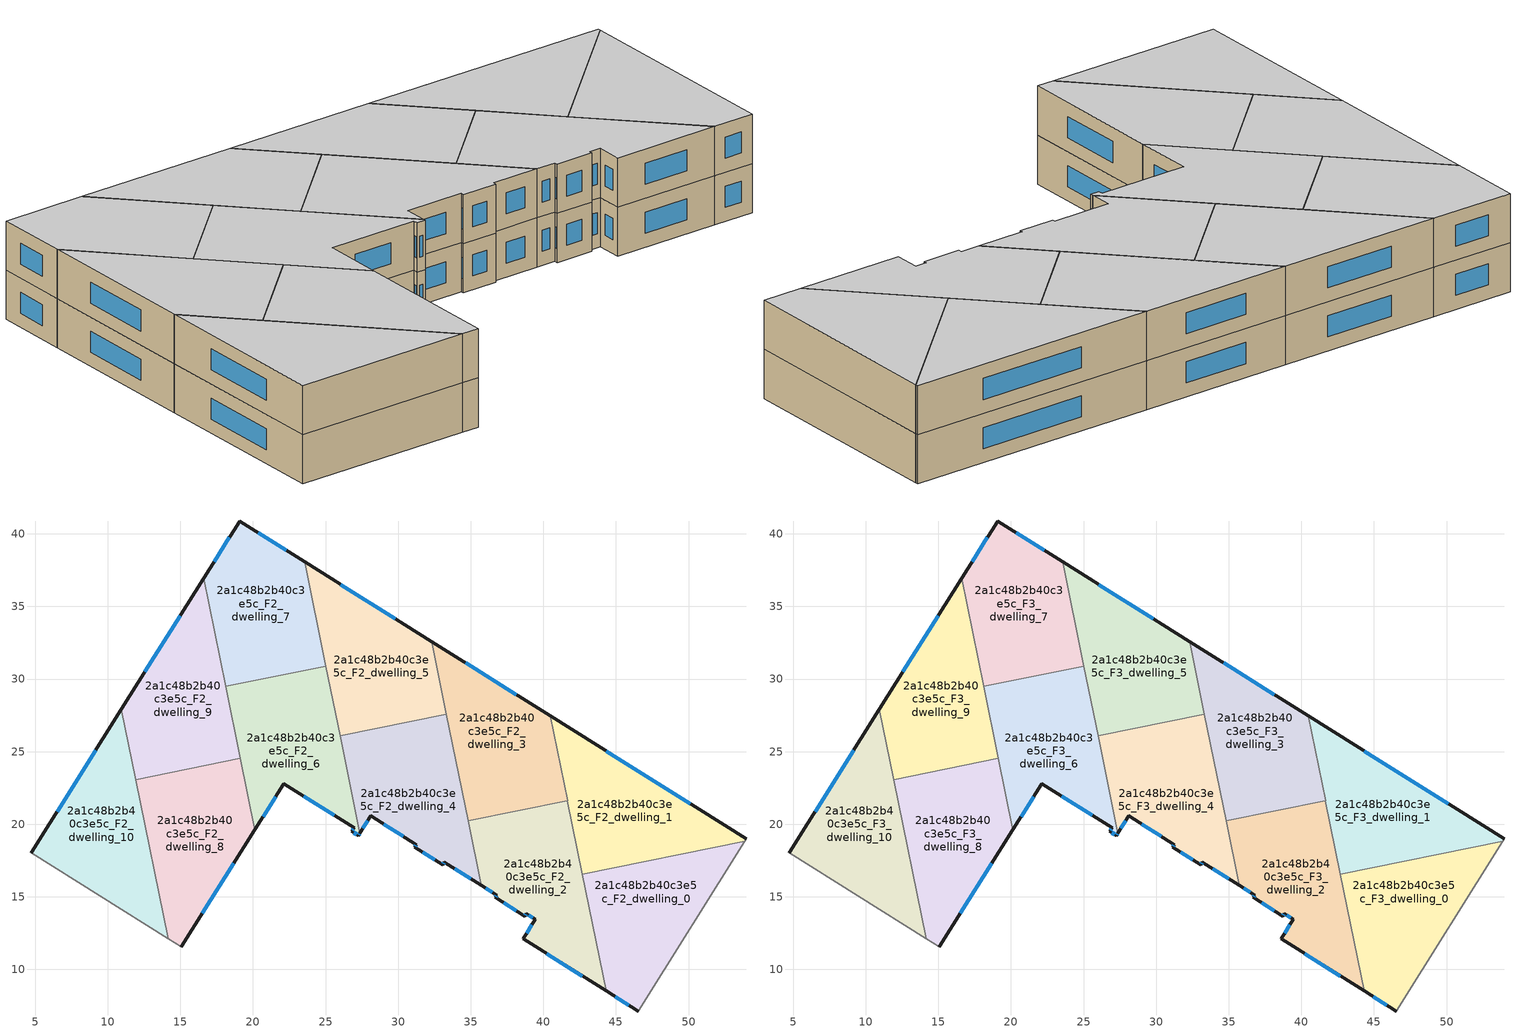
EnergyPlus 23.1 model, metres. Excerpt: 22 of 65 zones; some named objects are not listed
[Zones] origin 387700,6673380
2a1c48b2b40c3e5c_F2_dwelling_0
 floor to 2a1c48b2b40c3e5c_F1_dwelling_0 (EU_floor_Construction): 53.87,18.84 46.53,7.14 44.33,8.52 42.69,16.57 z6
 wall outside (EU_wall_Construction): 44.33,8.52 46.53,7.14 z6:9
 wall to 2a1c48b2b40c3e5c_F2_dwelling_1 (EU_wall_Construction): 53.87,18.84 42.69,16.57 z6:9
 wall adiabatic (EU_wall_Construction): 46.53,7.14 53.87,18.84 z6:9
 wall to 2a1c48b2b40c3e5c_F2_dwelling_2 (EU_wall_Construction): 42.69,16.57 44.33,8.52 z6:9
 window (EU_Window_Construction): 44.95,8.12 45.9,7.53 z6.86:8.14
2a1c48b2b40c3e5c_F2_dwelling_1
 floor to 2a1c48b2b40c3e5c_F1_dwelling_1 (EU_floor_Construction): 53.97,18.99 53.87,18.84 42.69,16.57 40.48,27.46 z6
 wall outside (EU_wall_Construction): 53.97,18.99 40.48,27.46 z6:9
 wall adiabatic (EU_wall_Construction): 53.87,18.84 53.97,18.99 z6:9
 wall to 2a1c48b2b40c3e5c_F2_dwelling_3 (EU_wall_Construction): 40.48,27.46 41.66,21.62 z6:9
 wall to 2a1c48b2b40c3e5c_F2_dwelling_2 (EU_wall_Construction): 41.66,21.61 42.69,16.57 z6:9
 window (EU_Window_Construction): 50.11,21.41 44.33,25.04 z6.86:8.14
2a1c48b2b40c3e5c_F2_dwelling_10
 floor to 2a1c48b2b40c3e5c_F1_dwelling_10 (EU_floor_Construction): 10.94,27.91 14.15,12.13 4.74,18.03 z6
 wall outside (EU_wall_Construction): 10.94,27.91 4.74,18.03 z6:9
 wall adiabatic (EU_wall_Construction): 4.74,18.03 14.15,12.13 z6:9
 wall to 2a1c48b2b40c3e5c_F2_dwelling_8 (EU_wall_Construction): 14.15,12.13 11.93,23.07 z6:9
 wall to 2a1c48b2b40c3e5c_F2_dwelling_9 (EU_wall_Construction): 11.93,23.08 10.94,27.91 z6:9
 window (EU_Window_Construction): 9.17,25.09 6.51,20.85 z6.86:8.14
2a1c48b2b40c3e5c_F2_dwelling_2
 floor to 2a1c48b2b40c3e5c_F1_dwelling_2 (EU_floor_Construction): 41.66,21.62 44.33,8.52 38.6,12.11 39.44,13.45 38.83,13.84 38.72,13.68 36.68,14.96 36.78,15.12 35.73,15.79 34.83,20.22 z6
 wall outside (EU_wall_Construction): 35.73,15.79 36.78,15.12 36.68,14.96 38.72,13.68 38.83,13.84 39.44,13.45 38.6,12.11 44.33,8.52 z6:9
 wall to 2a1c48b2b40c3e5c_F2_dwelling_3 (EU_wall_Construction): 41.66,21.62 34.83,20.22 z6:9
 wall to 2a1c48b2b40c3e5c_F2_dwelling_4 (EU_wall_Construction): 34.83,20.22 35.73,15.79 z6:9
 window (EU_Window_Construction): 37.26,14.59 38.14,14.04 / 36.75,15.08 36.71,15.01 / 36.03,15.6 36.48,15.31 / 40.24,11.08 42.69,9.54 / 39.2,13.07 38.84,12.49 / 39,13.73 39.27,13.56 / 38.75,13.72 38.8,13.79 z6.86:8.14
2a1c48b2b40c3e5c_F2_dwelling_3
 floor to 2a1c48b2b40c3e5c_F1_dwelling_3 (EU_floor_Construction): 40.48,27.46 41.66,21.62 34.83,20.22 32.31,32.58 z6
 wall outside (EU_wall_Construction): 40.48,27.46 32.31,32.58 z6:9
 wall to 2a1c48b2b40c3e5c_F2_dwelling_5 (EU_wall_Construction): 32.31,32.58 33.33,27.58 z6:9
 wall to 2a1c48b2b40c3e5c_F2_dwelling_4 (EU_wall_Construction): 33.33,27.58 34.82,20.22 z6:9
 window (EU_Window_Construction): 38.14,28.92 34.65,31.12 z6.86:8.14
2a1c48b2b40c3e5c_F2_dwelling_4
 floor to 2a1c48b2b40c3e5c_F1_dwelling_4 (EU_floor_Construction): 33.33,27.58 35.73,15.79 33.18,17.38 33.07,17.22 31.15,18.43 31.25,18.59 28.11,20.57 27.36,19.37 26,26.09 z6
 wall outside (EU_wall_Construction): 27.36,19.37 28.11,20.57 31.25,18.59 31.15,18.43 33.07,17.22 33.18,17.38 35.73,15.79 z6:9
 wall to 2a1c48b2b40c3e5c_F2_dwelling_5 (EU_wall_Construction): 33.33,27.58 26,26.09 z6:9
 wall to 2a1c48b2b40c3e5c_F2_dwelling_6 (EU_wall_Construction): 26,26.09 27.36,19.37 z6:9
 window (EU_Window_Construction): 33.91,16.93 35,16.24 / 33.1,17.26 33.15,17.34 / 31.7,18.08 32.52,17.56 / 31.22,18.55 31.18,18.47 / 29.01,20.01 30.35,19.16 / 27.58,19.72 27.9,20.23 z6.86:8.14
2a1c48b2b40c3e5c_F2_dwelling_5
 floor to 2a1c48b2b40c3e5c_F1_dwelling_5 (EU_floor_Construction): 32.31,32.58 33.33,27.58 26,26.09 23.56,38.07 z6
 wall outside (EU_wall_Construction): 32.31,32.58 23.56,38.07 z6:9
 wall to 2a1c48b2b40c3e5c_F2_dwelling_7 (EU_wall_Construction): 23.56,38.07 25.02,30.89 z6:9
 wall to 2a1c48b2b40c3e5c_F2_dwelling_6 (EU_wall_Construction): 25.02,30.89 26,26.09 z6:9
 window (EU_Window_Construction): 29.81,34.15 26.06,36.5 z6.86:8.14
2a1c48b2b40c3e5c_F2_dwelling_6
 floor to 2a1c48b2b40c3e5c_F1_dwelling_6 (EU_floor_Construction): 25.02,30.89 27.36,19.37 27.27,19.22 26.8,19.51 26.96,19.77 22.14,22.8 20.14,19.62 18.13,29.49 z6
 wall outside (EU_wall_Construction): 20.14,19.62 22.14,22.8 26.96,19.77 26.8,19.51 27.27,19.22 27.36,19.37 z6:9
 wall to 2a1c48b2b40c3e5c_F2_dwelling_7 (EU_wall_Construction): 25.02,30.89 18.13,29.49 z6:9
 wall to 2a1c48b2b40c3e5c_F2_dwelling_9 (EU_wall_Construction): 18.13,29.49 19.14,24.54 z6:9
 wall to 2a1c48b2b40c3e5c_F2_dwelling_8 (EU_wall_Construction): 19.14,24.54 20.14,19.62 z6:9
 window (EU_Window_Construction): 27.3,19.26 27.34,19.33 / 26.94,19.43 27.14,19.3 / 26.92,19.69 26.85,19.59 / 23.51,21.93 25.58,20.63 / 20.71,20.53 21.57,21.89 z6.86:8.14
2a1c48b2b40c3e5c_F2_dwelling_7
 floor to 2a1c48b2b40c3e5c_F1_dwelling_7 (EU_floor_Construction): 23.56,38.07 25.02,30.89 18.13,29.49 16.62,36.96 19.08,40.88 z6
 wall outside (EU_wall_Construction): 23.56,38.07 19.08,40.88 16.62,36.96 z6:9
 wall to 2a1c48b2b40c3e5c_F2_dwelling_9 (EU_wall_Construction): 16.62,36.96 18.13,29.49 z6:9
 window (EU_Window_Construction): 22.28,38.87 20.36,40.08 / 18.38,39.76 17.32,38.08 z6.86:8.14
2a1c48b2b40c3e5c_F2_dwelling_8
 floor to 2a1c48b2b40c3e5c_F1_dwelling_8 (EU_floor_Construction): 19.14,24.54 20.14,19.62 15.08,11.55 14.15,12.13 11.93,23.08 z6
 wall outside (EU_wall_Construction): 15.08,11.55 20.14,19.62 z6:9
 wall adiabatic (EU_wall_Construction): 14.15,12.13 15.08,11.55 z6:9
 wall to 2a1c48b2b40c3e5c_F2_dwelling_9 (EU_wall_Construction): 19.14,24.54 11.93,23.08 z6:9
 window (EU_Window_Construction): 16.52,13.85 18.69,17.31 z6.86:8.14
2a1c48b2b40c3e5c_F2_dwelling_9
 floor to 2a1c48b2b40c3e5c_F1_dwelling_9 (EU_floor_Construction): 16.62,36.96 19.14,24.54 11.93,23.08 10.94,27.91 z6
 wall outside (EU_wall_Construction): 16.62,36.96 10.94,27.91 z6:9
 window (EU_Window_Construction): 14.99,34.37 12.56,30.5 z6.86:8.14
2a1c48b2b40c3e5c_F3_dwelling_0
 floor to 2a1c48b2b40c3e5c_F2_dwelling_0 (EU_floor_Construction): 53.87,18.84 46.53,7.14 44.33,8.52 42.69,16.57 z9
 wall outside (EU_wall_Construction): 44.33,8.52 46.53,7.14 z9:12
 wall to 2a1c48b2b40c3e5c_F3_dwelling_1 (EU_wall_Construction): 53.87,18.84 42.69,16.57 z9:12
 wall adiabatic (EU_wall_Construction): 46.53,7.14 53.87,18.84 z9:12
 wall to 2a1c48b2b40c3e5c_F3_dwelling_2 (EU_wall_Construction): 42.69,16.57 44.33,8.52 z9:12
 window (EU_Window_Construction): 44.95,8.12 45.9,7.53 z9.86:11.14
 ceiling to 2a1c48b2b40c3e5c_F4_dwelling_0 (EU_floor_Construction): 46.53,7.14 53.87,18.84 42.69,16.57 44.33,8.52 z12
2a1c48b2b40c3e5c_F3_dwelling_1
 floor to 2a1c48b2b40c3e5c_F2_dwelling_1 (EU_floor_Construction): 53.97,18.99 53.87,18.84 42.69,16.57 40.48,27.46 z9
 wall outside (EU_wall_Construction): 53.97,18.99 40.48,27.46 z9:12
 wall adiabatic (EU_wall_Construction): 53.87,18.84 53.97,18.99 z9:12
 wall to 2a1c48b2b40c3e5c_F3_dwelling_3 (EU_wall_Construction): 40.48,27.46 41.66,21.62 z9:12
 wall to 2a1c48b2b40c3e5c_F3_dwelling_2 (EU_wall_Construction): 41.66,21.61 42.69,16.57 z9:12
 window (EU_Window_Construction): 50.11,21.41 44.33,25.04 z9.86:11.14
 ceiling to 2a1c48b2b40c3e5c_F4_dwelling_1 (EU_floor_Construction): 53.87,18.84 53.97,18.99 40.48,27.46 42.69,16.57 z12
2a1c48b2b40c3e5c_F3_dwelling_10
 floor to 2a1c48b2b40c3e5c_F2_dwelling_10 (EU_floor_Construction): 10.94,27.91 14.15,12.13 4.74,18.03 z9
 wall outside (EU_wall_Construction): 10.94,27.91 4.74,18.03 z9:12
 wall adiabatic (EU_wall_Construction): 4.74,18.03 14.15,12.13 z9:12
 wall to 2a1c48b2b40c3e5c_F3_dwelling_8 (EU_wall_Construction): 14.15,12.13 11.93,23.07 z9:12
 wall to 2a1c48b2b40c3e5c_F3_dwelling_9 (EU_wall_Construction): 11.93,23.08 10.94,27.91 z9:12
 window (EU_Window_Construction): 9.17,25.09 6.51,20.85 z9.86:11.14
 ceiling to 2a1c48b2b40c3e5c_F4_dwelling_10 (EU_floor_Construction): 14.15,12.13 10.94,27.91 4.74,18.03 z12
2a1c48b2b40c3e5c_F3_dwelling_2
 floor to 2a1c48b2b40c3e5c_F2_dwelling_2 (EU_floor_Construction): 41.66,21.62 44.33,8.52 38.6,12.11 39.44,13.45 38.83,13.84 38.72,13.68 36.68,14.96 36.78,15.12 35.73,15.79 34.83,20.22 z9
 wall outside (EU_wall_Construction): 35.73,15.79 36.78,15.12 36.68,14.96 38.72,13.68 38.83,13.84 39.44,13.45 38.6,12.11 44.33,8.52 z9:12
 wall to 2a1c48b2b40c3e5c_F3_dwelling_3 (EU_wall_Construction): 41.66,21.62 34.83,20.22 z9:12
 wall to 2a1c48b2b40c3e5c_F3_dwelling_4 (EU_wall_Construction): 34.83,20.22 35.73,15.79 z9:12
 window (EU_Window_Construction): 37.26,14.59 38.14,14.04 / 36.75,15.08 36.71,15.01 / 36.03,15.6 36.48,15.31 / 40.24,11.08 42.69,9.54 / 39.2,13.07 38.84,12.49 / 39,13.73 39.27,13.56 / 38.75,13.72 38.8,13.79 z9.86:11.14
 ceiling to 2a1c48b2b40c3e5c_F4_dwelling_2 (EU_floor_Construction): 44.33,8.52 41.66,21.62 34.83,20.22 35.73,15.79 36.78,15.12 36.68,14.96 38.72,13.68 38.83,13.84 39.44,13.45 38.6,12.11 z12
2a1c48b2b40c3e5c_F3_dwelling_3
 floor to 2a1c48b2b40c3e5c_F2_dwelling_3 (EU_floor_Construction): 40.48,27.46 41.66,21.62 34.83,20.22 32.31,32.58 z9
 wall outside (EU_wall_Construction): 40.48,27.46 32.31,32.58 z9:12
 wall to 2a1c48b2b40c3e5c_F3_dwelling_5 (EU_wall_Construction): 32.31,32.58 33.33,27.58 z9:12
 wall to 2a1c48b2b40c3e5c_F3_dwelling_4 (EU_wall_Construction): 33.33,27.58 34.82,20.22 z9:12
 window (EU_Window_Construction): 38.14,28.92 34.65,31.12 z9.86:11.14
 ceiling to 2a1c48b2b40c3e5c_F4_dwelling_3 (EU_floor_Construction): 41.66,21.62 40.48,27.46 32.31,32.58 34.83,20.22 z12
2a1c48b2b40c3e5c_F3_dwelling_4
 floor to 2a1c48b2b40c3e5c_F2_dwelling_4 (EU_floor_Construction): 33.33,27.58 35.73,15.79 33.18,17.38 33.07,17.22 31.15,18.43 31.25,18.59 28.11,20.57 27.36,19.37 26,26.09 z9
 wall outside (EU_wall_Construction): 27.36,19.37 28.11,20.57 31.25,18.59 31.15,18.43 33.07,17.22 33.18,17.38 35.73,15.79 z9:12
 wall to 2a1c48b2b40c3e5c_F3_dwelling_5 (EU_wall_Construction): 33.33,27.58 26,26.09 z9:12
 wall to 2a1c48b2b40c3e5c_F3_dwelling_6 (EU_wall_Construction): 26,26.09 27.36,19.37 z9:12
 window (EU_Window_Construction): 33.91,16.93 35,16.24 / 33.1,17.26 33.15,17.34 / 31.7,18.08 32.52,17.56 / 31.22,18.55 31.18,18.47 / 29.01,20.01 30.35,19.16 / 27.58,19.72 27.9,20.23 z9.86:11.14
 ceiling to 2a1c48b2b40c3e5c_F4_dwelling_4 (EU_floor_Construction): 35.73,15.79 33.33,27.58 26,26.09 27.36,19.37 28.11,20.57 31.25,18.59 31.15,18.43 33.07,17.22 33.18,17.38 z12
2a1c48b2b40c3e5c_F3_dwelling_5
 floor to 2a1c48b2b40c3e5c_F2_dwelling_5 (EU_floor_Construction): 32.31,32.58 33.33,27.58 26,26.09 23.56,38.07 z9
 wall outside (EU_wall_Construction): 32.31,32.58 23.56,38.07 z9:12
 wall to 2a1c48b2b40c3e5c_F3_dwelling_7 (EU_wall_Construction): 23.56,38.07 25.02,30.89 z9:12
 wall to 2a1c48b2b40c3e5c_F3_dwelling_6 (EU_wall_Construction): 25.02,30.89 26,26.09 z9:12
 window (EU_Window_Construction): 29.81,34.15 26.06,36.5 z9.86:11.14
 ceiling to 2a1c48b2b40c3e5c_F4_dwelling_5 (EU_floor_Construction): 33.33,27.58 32.31,32.58 23.56,38.07 26,26.09 z12
2a1c48b2b40c3e5c_F3_dwelling_6
 floor to 2a1c48b2b40c3e5c_F2_dwelling_6 (EU_floor_Construction): 25.02,30.89 27.36,19.37 27.27,19.22 26.8,19.51 26.96,19.77 22.14,22.8 20.14,19.62 18.13,29.49 z9
 wall outside (EU_wall_Construction): 20.14,19.62 22.14,22.8 26.96,19.77 26.8,19.51 27.27,19.22 27.36,19.37 z9:12
 wall to 2a1c48b2b40c3e5c_F3_dwelling_7 (EU_wall_Construction): 25.02,30.89 18.13,29.49 z9:12
 wall to 2a1c48b2b40c3e5c_F3_dwelling_9 (EU_wall_Construction): 18.13,29.49 19.14,24.54 z9:12
 wall to 2a1c48b2b40c3e5c_F3_dwelling_8 (EU_wall_Construction): 19.14,24.54 20.14,19.62 z9:12
 window (EU_Window_Construction): 27.3,19.26 27.34,19.33 / 26.94,19.43 27.14,19.3 / 26.92,19.69 26.85,19.59 / 23.51,21.93 25.58,20.63 / 20.71,20.53 21.57,21.89 z9.86:11.14
 ceiling to 2a1c48b2b40c3e5c_F4_dwelling_6 (EU_floor_Construction): 27.27,19.22 27.36,19.37 25.02,30.89 18.13,29.49 20.14,19.62 22.14,22.8 26.96,19.77 26.8,19.51 z12
2a1c48b2b40c3e5c_F3_dwelling_7
 floor to 2a1c48b2b40c3e5c_F2_dwelling_7 (EU_floor_Construction): 23.56,38.07 25.02,30.89 18.13,29.49 16.62,36.96 19.08,40.88 z9
 wall outside (EU_wall_Construction): 23.56,38.07 19.08,40.88 16.62,36.96 z9:12
 wall to 2a1c48b2b40c3e5c_F3_dwelling_9 (EU_wall_Construction): 16.62,36.96 18.13,29.49 z9:12
 window (EU_Window_Construction): 22.28,38.87 20.36,40.08 / 18.38,39.76 17.32,38.08 z9.86:11.14
 ceiling to 2a1c48b2b40c3e5c_F4_dwelling_7 (EU_floor_Construction): 25.02,30.89 23.56,38.07 19.08,40.88 16.62,36.96 18.13,29.49 z12
2a1c48b2b40c3e5c_F3_dwelling_8
 floor to 2a1c48b2b40c3e5c_F2_dwelling_8 (EU_floor_Construction): 19.14,24.54 20.14,19.62 15.08,11.55 14.15,12.13 11.93,23.08 z9
 wall outside (EU_wall_Construction): 15.08,11.55 20.14,19.62 z9:12
 wall adiabatic (EU_wall_Construction): 14.15,12.13 15.08,11.55 z9:12
 wall to 2a1c48b2b40c3e5c_F3_dwelling_9 (EU_wall_Construction): 19.14,24.54 11.93,23.08 z9:12
 window (EU_Window_Construction): 16.52,13.85 18.69,17.31 z9.86:11.14
 ceiling to 2a1c48b2b40c3e5c_F4_dwelling_8 (EU_floor_Construction): 15.08,11.55 20.14,19.62 19.14,24.54 11.93,23.08 14.15,12.13 z12
2a1c48b2b40c3e5c_F3_dwelling_9
 floor to 2a1c48b2b40c3e5c_F2_dwelling_9 (EU_floor_Construction): 16.62,36.96 19.14,24.54 11.93,23.08 10.94,27.91 z9
 wall outside (EU_wall_Construction): 16.62,36.96 10.94,27.91 z9:12
 window (EU_Window_Construction): 14.99,34.37 12.56,30.5 z9.86:11.14
 ceiling to 2a1c48b2b40c3e5c_F4_dwelling_9 (EU_floor_Construction): 19.14,24.54 16.62,36.96 10.94,27.91 11.93,23.08 z12
[Building]
EU S2 Campaign: North Axis=0; Terrain=City; Solar Distribution=FullExterior
[Site:Location]
Helsinki-Vantaa.AP: Latitude=60.317; Longitude=24.963; Time Zone=2; Elevation=54.6
[SizingPeriod:WeatherFileDays]
AnnualSizingPeriod: Begin Month=1; Begin Day of Month=1; End Month=12; End Day of Month=31; Day of Week for Start Day=Monday; Use Weather File Daylight Saving Period=No; Use Weather File Rain and Snow Indicators=No
[MATERIAL]
EU_InternalMass_Material: Roughness=MediumRough; Thickness=0.1; Conductivity=1; Density=1800; Specific Heat=900; Thermal Absorptance=0.9; Solar Absorptance=0.7; Visible Absorptance=0.7
[MATERIAL:NOMASS] Roughness=MediumRough; Thermal Absorptance=0.9; Solar Absorptance=0.7; Visible Absorptance=0.7
Name | Thermal Resistance
EU_wall_NoMass | 5.91765
EU_floor_NoMass | 6.2875
[WINDOWMATERIAL:SIMPLEGLAZINGSYSTEM]
EU_Window_SimpleGlazing: UFactor=0.994035; Solar Heat Gain Coefficient=0.7; Visible Transmittance=0.7
[CONSTRUCTION]
EU_wall_Construction: EU_wall_NoMass
EU_floor_Construction: EU_floor_NoMass
EU_Window_Construction: EU_Window_SimpleGlazing
EU_InternalMass_Construction: EU_InternalMass_Material
[ZONE] Type=1; Multiplier=1; Ceiling Height=autocalculate; Floor Area=autocalculate; Part of Total Floor Area=Yes
Name | Volume
2a1c48b2b40c3e5c_F2_dwelling_0; 2a1c48b2b40c3e5c_F3_dwelling_0 | 194.409
2a1c48b2b40c3e5c_F2_dwelling_1; 2a1c48b2b40c3e5c_F3_dwelling_1 | 194.378
2a1c48b2b40c3e5c_F2_dwelling_10; 2a1c48b2b40c3e5c_F3_dwelling_10 | 194.391
2a1c48b2b40c3e5c_F2_dwelling_2; 2a1c48b2b40c3e5c_F3_dwelling_2 | 194.402
2a1c48b2b40c3e5c_F2_dwelling_3; 2a1c48b2b40c3e5c_F3_dwelling_3 | 194.392
2a1c48b2b40c3e5c_F2_dwelling_4; 2a1c48b2b40c3e5c_F3_dwelling_4 | 194.364
2a1c48b2b40c3e5c_F2_dwelling_5; 2a1c48b2b40c3e5c_F3_dwelling_5 | 194.385
2a1c48b2b40c3e5c_F2_dwelling_6; 2a1c48b2b40c3e5c_F3_dwelling_6 | 194.39
2a1c48b2b40c3e5c_F2_dwelling_7; 2a1c48b2b40c3e5c_F3_dwelling_7 | 194.386
2a1c48b2b40c3e5c_F2_dwelling_8; 2a1c48b2b40c3e5c_F3_dwelling_8 | 194.41
2a1c48b2b40c3e5c_F2_dwelling_9; 2a1c48b2b40c3e5c_F3_dwelling_9 | 194.403
[INTERNALMASS] Construction=EU_InternalMass_Construction
Name | Zone or ZoneList | Surface Area
2a1c48b2b40c3e5c_F2_dwelling_0_EU_InternalMass | 2a1c48b2b40c3e5c_F2_dwelling_0 | 64.8041
2a1c48b2b40c3e5c_F2_dwelling_1_EU_InternalMass | 2a1c48b2b40c3e5c_F2_dwelling_1 | 64.7929
2a1c48b2b40c3e5c_F2_dwelling_2_EU_InternalMass | 2a1c48b2b40c3e5c_F2_dwelling_2 | 64.8017
2a1c48b2b40c3e5c_F2_dwelling_3_EU_InternalMass | 2a1c48b2b40c3e5c_F2_dwelling_3 | 64.7996
2a1c48b2b40c3e5c_F2_dwelling_4_EU_InternalMass | 2a1c48b2b40c3e5c_F2_dwelling_4 | 64.7883
2a1c48b2b40c3e5c_F2_dwelling_5_EU_InternalMass | 2a1c48b2b40c3e5c_F2_dwelling_5 | 64.7954
2a1c48b2b40c3e5c_F2_dwelling_6_EU_InternalMass | 2a1c48b2b40c3e5c_F2_dwelling_6 | 64.7963
2a1c48b2b40c3e5c_F2_dwelling_7_EU_InternalMass | 2a1c48b2b40c3e5c_F2_dwelling_7 | 64.7956
2a1c48b2b40c3e5c_F2_dwelling_8_EU_InternalMass | 2a1c48b2b40c3e5c_F2_dwelling_8 | 64.8012
2a1c48b2b40c3e5c_F2_dwelling_9_EU_InternalMass | 2a1c48b2b40c3e5c_F2_dwelling_9 | 64.8018
2a1c48b2b40c3e5c_F2_dwelling_10_EU_InternalMass | 2a1c48b2b40c3e5c_F2_dwelling_10 | 64.797
2a1c48b2b40c3e5c_F3_dwelling_0_EU_InternalMass | 2a1c48b2b40c3e5c_F3_dwelling_0 | 64.8041
2a1c48b2b40c3e5c_F3_dwelling_1_EU_InternalMass | 2a1c48b2b40c3e5c_F3_dwelling_1 | 64.7929
2a1c48b2b40c3e5c_F3_dwelling_2_EU_InternalMass | 2a1c48b2b40c3e5c_F3_dwelling_2 | 64.8017
2a1c48b2b40c3e5c_F3_dwelling_3_EU_InternalMass | 2a1c48b2b40c3e5c_F3_dwelling_3 | 64.7996
2a1c48b2b40c3e5c_F3_dwelling_4_EU_InternalMass | 2a1c48b2b40c3e5c_F3_dwelling_4 | 64.7883
2a1c48b2b40c3e5c_F3_dwelling_5_EU_InternalMass | 2a1c48b2b40c3e5c_F3_dwelling_5 | 64.7954
2a1c48b2b40c3e5c_F3_dwelling_6_EU_InternalMass | 2a1c48b2b40c3e5c_F3_dwelling_6 | 64.7963
2a1c48b2b40c3e5c_F3_dwelling_7_EU_InternalMass | 2a1c48b2b40c3e5c_F3_dwelling_7 | 64.7956
2a1c48b2b40c3e5c_F3_dwelling_8_EU_InternalMass | 2a1c48b2b40c3e5c_F3_dwelling_8 | 64.8012
2a1c48b2b40c3e5c_F3_dwelling_9_EU_InternalMass | 2a1c48b2b40c3e5c_F3_dwelling_9 | 64.8018
2a1c48b2b40c3e5c_F3_dwelling_10_EU_InternalMass | 2a1c48b2b40c3e5c_F3_dwelling_10 | 64.797
[OTHEREQUIPMENT] Fuel Type=Electricity; Design Level Calculation Method=Watts/Area; Power per Zone Floor Area=1; Fraction Latent=0; Fraction Radiant=0; Fraction Lost=0; Carbon Dioxide Generation Rate=0; EndUse Subcategory=EU_Step8_InternalGains
Name | Zone or ZoneList or Space or SpaceList | Schedule
EU_Step8_InternalGain_2a1c48b2b40c3e5c_F2_dwelling_0_f000 | 2a1c48b2b40c3e5c_F2_dwelling_0 | EU_Step8_GainSchedule_2a1c48b2b40c3e5c_F2_dwelling_0_f000
EU_Step8_InternalGain_2a1c48b2b40c3e5c_F2_dwelling_1_f000 | 2a1c48b2b40c3e5c_F2_dwelling_1 | EU_Step8_GainSchedule_2a1c48b2b40c3e5c_F2_dwelling_1_f000
EU_Step8_InternalGain_2a1c48b2b40c3e5c_F2_dwelling_2_f000 | 2a1c48b2b40c3e5c_F2_dwelling_2 | EU_Step8_GainSchedule_2a1c48b2b40c3e5c_F2_dwelling_2_f000
EU_Step8_InternalGain_2a1c48b2b40c3e5c_F2_dwelling_3_f000 | 2a1c48b2b40c3e5c_F2_dwelling_3 | EU_Step8_GainSchedule_2a1c48b2b40c3e5c_F2_dwelling_3_f000
EU_Step8_InternalGain_2a1c48b2b40c3e5c_F2_dwelling_4_f000 | 2a1c48b2b40c3e5c_F2_dwelling_4 | EU_Step8_GainSchedule_2a1c48b2b40c3e5c_F2_dwelling_4_f000
EU_Step8_InternalGain_2a1c48b2b40c3e5c_F2_dwelling_5_f000 | 2a1c48b2b40c3e5c_F2_dwelling_5 | EU_Step8_GainSchedule_2a1c48b2b40c3e5c_F2_dwelling_5_f000
EU_Step8_InternalGain_2a1c48b2b40c3e5c_F2_dwelling_6_f000 | 2a1c48b2b40c3e5c_F2_dwelling_6 | EU_Step8_GainSchedule_2a1c48b2b40c3e5c_F2_dwelling_6_f000
EU_Step8_InternalGain_2a1c48b2b40c3e5c_F2_dwelling_7_f000 | 2a1c48b2b40c3e5c_F2_dwelling_7 | EU_Step8_GainSchedule_2a1c48b2b40c3e5c_F2_dwelling_7_f000
EU_Step8_InternalGain_2a1c48b2b40c3e5c_F2_dwelling_8_f000 | 2a1c48b2b40c3e5c_F2_dwelling_8 | EU_Step8_GainSchedule_2a1c48b2b40c3e5c_F2_dwelling_8_f000
EU_Step8_InternalGain_2a1c48b2b40c3e5c_F2_dwelling_9_f000 | 2a1c48b2b40c3e5c_F2_dwelling_9 | EU_Step8_GainSchedule_2a1c48b2b40c3e5c_F2_dwelling_9_f000
EU_Step8_InternalGain_2a1c48b2b40c3e5c_F2_dwelling_10_f000 | 2a1c48b2b40c3e5c_F2_dwelling_10 | EU_Step8_GainSchedule_2a1c48b2b40c3e5c_F2_dwelling_10_f000
EU_Step8_InternalGain_2a1c48b2b40c3e5c_F3_dwelling_0_f000 | 2a1c48b2b40c3e5c_F3_dwelling_0 | EU_Step8_GainSchedule_2a1c48b2b40c3e5c_F3_dwelling_0_f000
EU_Step8_InternalGain_2a1c48b2b40c3e5c_F3_dwelling_1_f000 | 2a1c48b2b40c3e5c_F3_dwelling_1 | EU_Step8_GainSchedule_2a1c48b2b40c3e5c_F3_dwelling_1_f000
EU_Step8_InternalGain_2a1c48b2b40c3e5c_F3_dwelling_2_f000 | 2a1c48b2b40c3e5c_F3_dwelling_2 | EU_Step8_GainSchedule_2a1c48b2b40c3e5c_F3_dwelling_2_f000
EU_Step8_InternalGain_2a1c48b2b40c3e5c_F3_dwelling_3_f000 | 2a1c48b2b40c3e5c_F3_dwelling_3 | EU_Step8_GainSchedule_2a1c48b2b40c3e5c_F3_dwelling_3_f000
EU_Step8_InternalGain_2a1c48b2b40c3e5c_F3_dwelling_4_f000 | 2a1c48b2b40c3e5c_F3_dwelling_4 | EU_Step8_GainSchedule_2a1c48b2b40c3e5c_F3_dwelling_4_f000
EU_Step8_InternalGain_2a1c48b2b40c3e5c_F3_dwelling_5_f000 | 2a1c48b2b40c3e5c_F3_dwelling_5 | EU_Step8_GainSchedule_2a1c48b2b40c3e5c_F3_dwelling_5_f000
EU_Step8_InternalGain_2a1c48b2b40c3e5c_F3_dwelling_6_f000 | 2a1c48b2b40c3e5c_F3_dwelling_6 | EU_Step8_GainSchedule_2a1c48b2b40c3e5c_F3_dwelling_6_f000
EU_Step8_InternalGain_2a1c48b2b40c3e5c_F3_dwelling_7_f000 | 2a1c48b2b40c3e5c_F3_dwelling_7 | EU_Step8_GainSchedule_2a1c48b2b40c3e5c_F3_dwelling_7_f000
EU_Step8_InternalGain_2a1c48b2b40c3e5c_F3_dwelling_8_f000 | 2a1c48b2b40c3e5c_F3_dwelling_8 | EU_Step8_GainSchedule_2a1c48b2b40c3e5c_F3_dwelling_8_f000
EU_Step8_InternalGain_2a1c48b2b40c3e5c_F3_dwelling_9_f000 | 2a1c48b2b40c3e5c_F3_dwelling_9 | EU_Step8_GainSchedule_2a1c48b2b40c3e5c_F3_dwelling_9_f000
EU_Step8_InternalGain_2a1c48b2b40c3e5c_F3_dwelling_10_f000 | 2a1c48b2b40c3e5c_F3_dwelling_10 | EU_Step8_GainSchedule_2a1c48b2b40c3e5c_F3_dwelling_10_f000
[ZONEVENTILATION:DESIGNFLOWRATE] Schedule=EU_AlwaysOn; Design Flow Rate Calculation Method=AirChanges/Hour; Air Changes per Hour=0.596421; Ventilation Type=Natural; Fan Pressure Rise=0; Fan Total Efficiency=1; Constant Term Coefficient=1; Temperature Term Coefficient=0; Velocity Term Coefficient=0; Velocity Squared Term Coefficient=0; Minimum Indoor Temperature=-100; Maximum Indoor Temperature=100; Delta Temperature=-100; Minimum Outdoor Temperature=-100; Maximum Outdoor Temperature=100; Maximum Wind Speed=40
Name | Zone or ZoneList or Space or SpaceList
EU_ConstantAir_2a1c48b2b40c3e5c_F2_dwelling_0 | 2a1c48b2b40c3e5c_F2_dwelling_0
EU_ConstantAir_2a1c48b2b40c3e5c_F2_dwelling_1 | 2a1c48b2b40c3e5c_F2_dwelling_1
EU_ConstantAir_2a1c48b2b40c3e5c_F2_dwelling_2 | 2a1c48b2b40c3e5c_F2_dwelling_2
EU_ConstantAir_2a1c48b2b40c3e5c_F2_dwelling_3 | 2a1c48b2b40c3e5c_F2_dwelling_3
EU_ConstantAir_2a1c48b2b40c3e5c_F2_dwelling_4 | 2a1c48b2b40c3e5c_F2_dwelling_4
EU_ConstantAir_2a1c48b2b40c3e5c_F2_dwelling_5 | 2a1c48b2b40c3e5c_F2_dwelling_5
EU_ConstantAir_2a1c48b2b40c3e5c_F2_dwelling_6 | 2a1c48b2b40c3e5c_F2_dwelling_6
EU_ConstantAir_2a1c48b2b40c3e5c_F2_dwelling_7 | 2a1c48b2b40c3e5c_F2_dwelling_7
EU_ConstantAir_2a1c48b2b40c3e5c_F2_dwelling_8 | 2a1c48b2b40c3e5c_F2_dwelling_8
EU_ConstantAir_2a1c48b2b40c3e5c_F2_dwelling_9 | 2a1c48b2b40c3e5c_F2_dwelling_9
EU_ConstantAir_2a1c48b2b40c3e5c_F2_dwelling_10 | 2a1c48b2b40c3e5c_F2_dwelling_10
EU_ConstantAir_2a1c48b2b40c3e5c_F3_dwelling_0 | 2a1c48b2b40c3e5c_F3_dwelling_0
EU_ConstantAir_2a1c48b2b40c3e5c_F3_dwelling_1 | 2a1c48b2b40c3e5c_F3_dwelling_1
EU_ConstantAir_2a1c48b2b40c3e5c_F3_dwelling_2 | 2a1c48b2b40c3e5c_F3_dwelling_2
EU_ConstantAir_2a1c48b2b40c3e5c_F3_dwelling_3 | 2a1c48b2b40c3e5c_F3_dwelling_3
EU_ConstantAir_2a1c48b2b40c3e5c_F3_dwelling_4 | 2a1c48b2b40c3e5c_F3_dwelling_4
EU_ConstantAir_2a1c48b2b40c3e5c_F3_dwelling_5 | 2a1c48b2b40c3e5c_F3_dwelling_5
EU_ConstantAir_2a1c48b2b40c3e5c_F3_dwelling_6 | 2a1c48b2b40c3e5c_F3_dwelling_6
EU_ConstantAir_2a1c48b2b40c3e5c_F3_dwelling_7 | 2a1c48b2b40c3e5c_F3_dwelling_7
EU_ConstantAir_2a1c48b2b40c3e5c_F3_dwelling_8 | 2a1c48b2b40c3e5c_F3_dwelling_8
EU_ConstantAir_2a1c48b2b40c3e5c_F3_dwelling_9 | 2a1c48b2b40c3e5c_F3_dwelling_9
EU_ConstantAir_2a1c48b2b40c3e5c_F3_dwelling_10 | 2a1c48b2b40c3e5c_F3_dwelling_10
[HVACTEMPLATE:ZONE:IDEALLOADSAIRSYSTEM] System Availability Schedule=EU_AlwaysOn; Maximum Heating Supply Air Temperature=50; Minimum Cooling Supply Air Temperature=13; Maximum Heating Supply Air Humidity Ratio=0.0156; Minimum Cooling Supply Air Humidity Ratio=0.0077; Heating Limit=NoLimit; Cooling Limit=NoLimit; Heating Availability Schedule=EU_AlwaysOn; Cooling Availability Schedule=EU_CoolingOff; Dehumidification Control Type=ConstantSensibleHeatRatio; Cooling Sensible Heat Ratio=0.7; Dehumidification Setpoint=60; Humidification Control Type=None; Humidification Setpoint=30; Outdoor Air Method=None; Outdoor Air Flow Rate per Person=0.00944; Outdoor Air Flow Rate per Zone Floor Area=0; Outdoor Air Flow Rate per Zone=0; Demand Controlled Ventilation Type=None; Outdoor Air Economizer Type=NoEconomizer; Heat Recovery Type=None; Sensible Heat Recovery Effectiveness=0.7; Latent Heat Recovery Effectiveness=0.65
Name | Template Thermostat
2a1c48b2b40c3e5c_F2_dwelling_0 | EU_HeatOnly_2a1c48b2b40c3e5c_F2_dwelling_0
2a1c48b2b40c3e5c_F2_dwelling_1 | EU_HeatOnly_2a1c48b2b40c3e5c_F2_dwelling_1
2a1c48b2b40c3e5c_F2_dwelling_2 | EU_HeatOnly_2a1c48b2b40c3e5c_F2_dwelling_2
2a1c48b2b40c3e5c_F2_dwelling_3 | EU_HeatOnly_2a1c48b2b40c3e5c_F2_dwelling_3
2a1c48b2b40c3e5c_F2_dwelling_4 | EU_HeatOnly_2a1c48b2b40c3e5c_F2_dwelling_4
2a1c48b2b40c3e5c_F2_dwelling_5 | EU_HeatOnly_2a1c48b2b40c3e5c_F2_dwelling_5
2a1c48b2b40c3e5c_F2_dwelling_6 | EU_HeatOnly_2a1c48b2b40c3e5c_F2_dwelling_6
2a1c48b2b40c3e5c_F2_dwelling_7 | EU_HeatOnly_2a1c48b2b40c3e5c_F2_dwelling_7
2a1c48b2b40c3e5c_F2_dwelling_8 | EU_HeatOnly_2a1c48b2b40c3e5c_F2_dwelling_8
2a1c48b2b40c3e5c_F2_dwelling_9 | EU_HeatOnly_2a1c48b2b40c3e5c_F2_dwelling_9
2a1c48b2b40c3e5c_F2_dwelling_10 | EU_HeatOnly_2a1c48b2b40c3e5c_F2_dwelling_10
2a1c48b2b40c3e5c_F3_dwelling_0 | EU_HeatOnly_2a1c48b2b40c3e5c_F3_dwelling_0
2a1c48b2b40c3e5c_F3_dwelling_1 | EU_HeatOnly_2a1c48b2b40c3e5c_F3_dwelling_1
2a1c48b2b40c3e5c_F3_dwelling_2 | EU_HeatOnly_2a1c48b2b40c3e5c_F3_dwelling_2
2a1c48b2b40c3e5c_F3_dwelling_3 | EU_HeatOnly_2a1c48b2b40c3e5c_F3_dwelling_3
2a1c48b2b40c3e5c_F3_dwelling_4 | EU_HeatOnly_2a1c48b2b40c3e5c_F3_dwelling_4
2a1c48b2b40c3e5c_F3_dwelling_5 | EU_HeatOnly_2a1c48b2b40c3e5c_F3_dwelling_5
2a1c48b2b40c3e5c_F3_dwelling_6 | EU_HeatOnly_2a1c48b2b40c3e5c_F3_dwelling_6
2a1c48b2b40c3e5c_F3_dwelling_7 | EU_HeatOnly_2a1c48b2b40c3e5c_F3_dwelling_7
2a1c48b2b40c3e5c_F3_dwelling_8 | EU_HeatOnly_2a1c48b2b40c3e5c_F3_dwelling_8
2a1c48b2b40c3e5c_F3_dwelling_9 | EU_HeatOnly_2a1c48b2b40c3e5c_F3_dwelling_9
2a1c48b2b40c3e5c_F3_dwelling_10 | EU_HeatOnly_2a1c48b2b40c3e5c_F3_dwelling_10
[SIZING:ZONE] Zone Cooling Design Supply Air Temperature Input Method=SupplyAirTemperature; Zone Cooling Design Supply Air Temperature=13; Zone Heating Design Supply Air Temperature Input Method=SupplyAirTemperature; Zone Heating Design Supply Air Temperature=50; Zone Cooling Design Supply Air Humidity Ratio=0.008; Zone Heating Design Supply Air Humidity Ratio=0.008; Cooling Design Air Flow Method=DesignDay; Cooling Design Air Flow Rate=0; Cooling Minimum Air Flow per Zone Floor Area=0.000762; Cooling Minimum Air Flow=0; Cooling Minimum Air Flow Fraction=0.2; Heating Design Air Flow Method=DesignDay; Heating Design Air Flow Rate=0; Heating Maximum Air Flow per Zone Floor Area=0.002032; Heating Maximum Air Flow=0.141576; Heating Maximum Air Flow Fraction=0.3; Account for Dedicated Outdoor Air System=No; Dedicated Outdoor Air System Control Strategy=NeutralSupplyAir; Dedicated Outdoor Air Low Setpoint Temperature for Design=autosize; Dedicated Outdoor Air High Setpoint Temperature for Design=autosize; Zone Load Sizing Method=Sensible Load Only No Latent Load; Zone Latent Cooling Design Supply Air Humidity Ratio Input Method=HumidityRatioDifference; Zone Cooling Design Supply Air Humidity Ratio Difference=0.005; Zone Latent Heating Design Supply Air Humidity Ratio Input Method=HumidityRatioDifference; Zone Humidification Design Supply Air Humidity Ratio Difference=0.005
2a1c48b2b40c3e5c_F2_dwelling_0; 2a1c48b2b40c3e5c_F2_dwelling_1; 2a1c48b2b40c3e5c_F2_dwelling_2; 2a1c48b2b40c3e5c_F2_dwelling_3; 2a1c48b2b40c3e5c_F2_dwelling_4; 2a1c48b2b40c3e5c_F2_dwelling_5; 2a1c48b2b40c3e5c_F2_dwelling_6; 2a1c48b2b40c3e5c_F2_dwelling_7; 2a1c48b2b40c3e5c_F2_dwelling_8; 2a1c48b2b40c3e5c_F2_dwelling_9; 2a1c48b2b40c3e5c_F2_dwelling_10; 2a1c48b2b40c3e5c_F3_dwelling_0; 2a1c48b2b40c3e5c_F3_dwelling_1; 2a1c48b2b40c3e5c_F3_dwelling_2; 2a1c48b2b40c3e5c_F3_dwelling_3; 2a1c48b2b40c3e5c_F3_dwelling_4; 2a1c48b2b40c3e5c_F3_dwelling_5; 2a1c48b2b40c3e5c_F3_dwelling_6; 2a1c48b2b40c3e5c_F3_dwelling_7; 2a1c48b2b40c3e5c_F3_dwelling_8; 2a1c48b2b40c3e5c_F3_dwelling_9; 2a1c48b2b40c3e5c_F3_dwelling_10
[SCHEDULE:CONSTANT]
Name | Hourly Value
EU_AlwaysOn | 1
EU_CoolingOff | 0
[SCHEDULE:FILE] Column Number=1; Rows to Skip at Top=0; Number of Hours of Data=8760; Column Separator=Comma; Interpolate to Timestep=No; Minutes per Item=60; Adjust Schedule for Daylight Savings=Yes
Name | File
EU_Step8_GainSchedule_2a1c48b2b40c3e5c_F2_dwelling_0_f000 | ../../schedules/2a1c48b2b40c3e5c/2a1c48b2b40c3e5c_F2_dwelling_0_f000_gain.csv
EU_Step8_GainSchedule_2a1c48b2b40c3e5c_F2_dwelling_1_f000 | ../../schedules/2a1c48b2b40c3e5c/2a1c48b2b40c3e5c_F2_dwelling_1_f000_gain.csv
EU_Step8_GainSchedule_2a1c48b2b40c3e5c_F2_dwelling_2_f000 | ../../schedules/2a1c48b2b40c3e5c/2a1c48b2b40c3e5c_F2_dwelling_2_f000_gain.csv
EU_Step8_GainSchedule_2a1c48b2b40c3e5c_F2_dwelling_3_f000 | ../../schedules/2a1c48b2b40c3e5c/2a1c48b2b40c3e5c_F2_dwelling_3_f000_gain.csv
EU_Step8_GainSchedule_2a1c48b2b40c3e5c_F2_dwelling_4_f000 | ../../schedules/2a1c48b2b40c3e5c/2a1c48b2b40c3e5c_F2_dwelling_4_f000_gain.csv
EU_Step8_GainSchedule_2a1c48b2b40c3e5c_F2_dwelling_5_f000 | ../../schedules/2a1c48b2b40c3e5c/2a1c48b2b40c3e5c_F2_dwelling_5_f000_gain.csv
EU_Step8_GainSchedule_2a1c48b2b40c3e5c_F2_dwelling_6_f000 | ../../schedules/2a1c48b2b40c3e5c/2a1c48b2b40c3e5c_F2_dwelling_6_f000_gain.csv
EU_Step8_GainSchedule_2a1c48b2b40c3e5c_F2_dwelling_7_f000 | ../../schedules/2a1c48b2b40c3e5c/2a1c48b2b40c3e5c_F2_dwelling_7_f000_gain.csv
EU_Step8_GainSchedule_2a1c48b2b40c3e5c_F2_dwelling_8_f000 | ../../schedules/2a1c48b2b40c3e5c/2a1c48b2b40c3e5c_F2_dwelling_8_f000_gain.csv
EU_Step8_GainSchedule_2a1c48b2b40c3e5c_F2_dwelling_9_f000 | ../../schedules/2a1c48b2b40c3e5c/2a1c48b2b40c3e5c_F2_dwelling_9_f000_gain.csv
EU_Step8_GainSchedule_2a1c48b2b40c3e5c_F2_dwelling_10_f000 | ../../schedules/2a1c48b2b40c3e5c/2a1c48b2b40c3e5c_F2_dwelling_10_f000_gain.csv
EU_Step8_GainSchedule_2a1c48b2b40c3e5c_F3_dwelling_0_f000 | ../../schedules/2a1c48b2b40c3e5c/2a1c48b2b40c3e5c_F3_dwelling_0_f000_gain.csv
EU_Step8_GainSchedule_2a1c48b2b40c3e5c_F3_dwelling_1_f000 | ../../schedules/2a1c48b2b40c3e5c/2a1c48b2b40c3e5c_F3_dwelling_1_f000_gain.csv
EU_Step8_GainSchedule_2a1c48b2b40c3e5c_F3_dwelling_2_f000 | ../../schedules/2a1c48b2b40c3e5c/2a1c48b2b40c3e5c_F3_dwelling_2_f000_gain.csv
EU_Step8_GainSchedule_2a1c48b2b40c3e5c_F3_dwelling_3_f000 | ../../schedules/2a1c48b2b40c3e5c/2a1c48b2b40c3e5c_F3_dwelling_3_f000_gain.csv
EU_Step8_GainSchedule_2a1c48b2b40c3e5c_F3_dwelling_4_f000 | ../../schedules/2a1c48b2b40c3e5c/2a1c48b2b40c3e5c_F3_dwelling_4_f000_gain.csv
EU_Step8_GainSchedule_2a1c48b2b40c3e5c_F3_dwelling_5_f000 | ../../schedules/2a1c48b2b40c3e5c/2a1c48b2b40c3e5c_F3_dwelling_5_f000_gain.csv
EU_Step8_GainSchedule_2a1c48b2b40c3e5c_F3_dwelling_6_f000 | ../../schedules/2a1c48b2b40c3e5c/2a1c48b2b40c3e5c_F3_dwelling_6_f000_gain.csv
EU_Step8_GainSchedule_2a1c48b2b40c3e5c_F3_dwelling_7_f000 | ../../schedules/2a1c48b2b40c3e5c/2a1c48b2b40c3e5c_F3_dwelling_7_f000_gain.csv
EU_Step8_GainSchedule_2a1c48b2b40c3e5c_F3_dwelling_8_f000 | ../../schedules/2a1c48b2b40c3e5c/2a1c48b2b40c3e5c_F3_dwelling_8_f000_gain.csv
EU_Step8_GainSchedule_2a1c48b2b40c3e5c_F3_dwelling_9_f000 | ../../schedules/2a1c48b2b40c3e5c/2a1c48b2b40c3e5c_F3_dwelling_9_f000_gain.csv
EU_Step8_GainSchedule_2a1c48b2b40c3e5c_F3_dwelling_10_f000 | ../../schedules/2a1c48b2b40c3e5c/2a1c48b2b40c3e5c_F3_dwelling_10_f000_gain.csv
